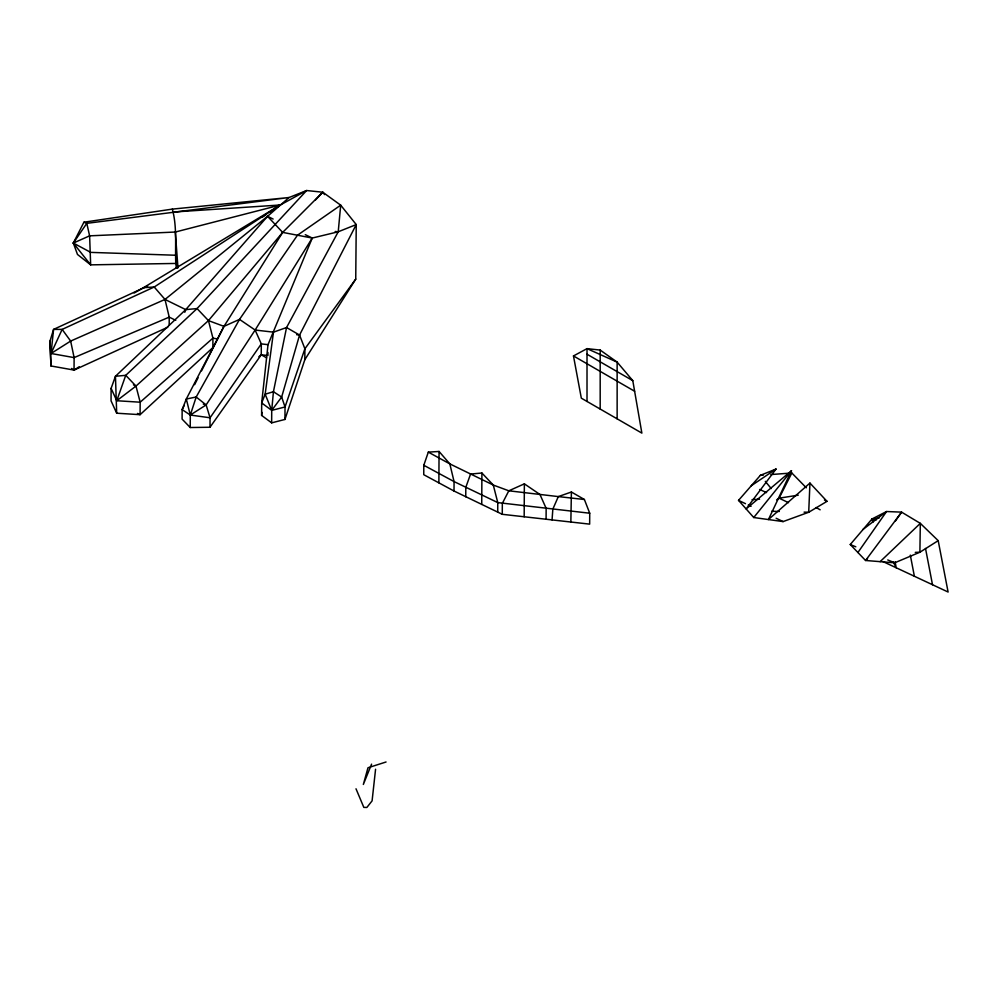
<?xml version="1.0" encoding="UTF-8"?>
<svg xmlns="http://www.w3.org/2000/svg" width="998" height="998" viewBox="0 0 998 998"><rect width="100%" height="100%" fill="white"/><g stroke="black" fill="none" stroke-linecap="round" stroke-linejoin="round"><path stroke-width="1.5" d="M147.679 286.014L53.58 329.402L49.975 341.104L50.96 365.967L74.052 370.083L167.776 327.219M50.96 365.967L49.975 341.104M79.204 366.753L74.052 370.083L74.114 357.608L70.658 341.079L62.15 329.402L53.58 329.402L51.035 353.492L74.114 357.608L169.223 317.127L175.748 320.333M271.656 422.853L271.718 410.378L281.661 397.029L299.562 335.041L356.236 224.575L338.222 231.786L312.249 238.048L268.013 344.672L261.688 402.942L261.613 415.418L271.656 422.853L284.954 419.447L304.827 359.692L355.737 279.128L356.236 224.575L340.705 205.176L322.766 192.215L306.636 190.531L289.058 197.517L267.551 216.329L185.74 309.617L115.456 376.271L111.115 388.359L111.052 400.834L116.691 413.209L140.094 414.681L212.873 347.591L212.923 338.147L208.457 320.608L197.068 308.569L185.74 309.617L164.994 299.437L154.216 287.012L143.487 287.673L134.131 293.025M116.691 413.209L115.456 376.271L125.748 375.323L197.068 308.569L306.636 190.531L280.326 204.989L143.487 287.673M169.186 325.223L169.223 317.127L164.994 299.437L267.551 216.329L273.14 219.049M175.773 263.447C175.024 245.458 177.17 226.359 172.305 209.118L83.919 222.205L73.328 243.05L77.47 254.44L90.656 264.857L175.773 263.447L176.372 268.025M201.559 370.819L223.989 326.358L239.52 319.385L255.126 330.039L261.314 343.886L261.251 354.789L210.004 427.256L190.231 427.518L190.294 415.043L186.302 399.013L223.989 326.358L282.671 232.397L322.766 192.215L324.575 194.585M210.004 427.256L210.054 417.775L206.137 404.926L196.194 397.004L186.302 399.013L182.147 409.617L182.098 419.098L190.231 427.518M267.951 355.525L267.963 352.419M284.954 419.447L285.029 406.972L304.889 348.776L355.737 279.128M304.827 359.692L304.889 348.776L299.562 335.041L286.551 327.544L273.477 332.147L255.126 330.039L206.137 404.926L190.294 415.043L182.147 409.617L184.231 405.462M423.801 465.268L423.751 474.699L454.015 491.016L502.268 514.307L589.656 524.137L589.718 513.221L584.391 499.499L571.392 492.002L558.319 496.592L508.818 490.804L493.286 485.053L449.824 463.883L428.317 452.131L423.801 465.268L454.065 481.585L497.765 502.593L589.718 513.221M438.883 482.857L439.058 451.47L428.317 452.131M454.015 491.016L454.065 481.585L449.824 463.883L439.058 451.47M465.754 496.792L465.804 487.348L470.569 474.062L481.909 473.015L493.286 485.053L497.765 502.593L497.715 512.036M481.735 504.414L481.909 473.015M502.268 514.307L502.331 503.404L508.818 490.804L524.362 483.843L539.968 494.497L546.143 508.331L546.093 519.234M524.175 516.777L524.362 483.843M571.392 492.002L570.856 522.016M809.952 483.082L808.704 512.261L783.106 521.58L753.752 517.525L738.532 500.36L760.389 475.322L776.02 469.048L746.142 508.943L791.476 470.707L768.435 519.546L809.952 483.082L827.018 501.345L808.704 512.261L804.076 512.136M552.056 519.908L552.842 509.13L558.319 496.592L584.391 499.499M273.477 332.147L265.156 394.185L271.718 410.378L261.688 402.942L265.156 394.185L273.427 391.727L281.661 397.029L285.029 406.972L271.718 410.378L273.427 391.727L286.551 327.544L338.222 231.786L340.705 205.176L297.466 235.229L239.52 319.385L196.194 397.004L190.294 415.043L210.054 417.775L261.314 343.886L268.013 344.672M375.572 769.246L372.092 800.858L366.852 807.469L363.821 807.382L355.999 788.782M261.613 415.418L261.963 412.349M184.78 312.274L185.74 309.617M371.58 764.131L363.347 784.453L367.975 767.774L386.064 761.985M194.622 384.679L198.091 377.755M806.322 487.797L791.826 473.002L779.076 498.177L776.644 499.886M255.126 330.039L312.249 238.048L305.263 234.655M83.919 222.205L86.801 223.34L89.62 235.84L90.656 264.857L73.328 243.05L86.801 223.34L289.058 197.517L172.305 209.118M857.918 552.505L886.561 511.525L901.593 512.136L920.318 523.364L938.195 540.654L948.1 592.026L883.055 561.612M895.418 520.944L901.593 512.136L865.565 560.489L850.259 544.521L872.027 518.96L886.561 511.525L862.846 529.539M753.752 517.525L791.476 470.707M111.115 388.359L116.754 400.734L135.99 386.076L208.457 320.608L282.671 232.397L312.249 238.048M177.619 268.113L175.823 255.251L90.718 252.382L73.328 243.05L75.411 240.842M315.343 200.111L322.766 192.215M867.536 558.543L865.565 560.489L894.682 562.81L919.894 552.231L938.195 540.654M880.124 561.649L920.318 523.364L919.894 552.231L915.303 552.368M258.856 356.735L261.251 354.789L266.516 355.375M262.274 217.19L266.142 214.582M270.009 211.963L280.326 204.989L173.852 211.988M751.282 485.739L776.02 469.048M573.476 355.949L587.011 348.639L600.185 350.073L617.138 362.124L632.794 380.65L641.864 433.107L581.323 398.165L573.476 355.949L634.616 391.253M73.328 243.05L89.62 235.84L175.299 232.035L280.326 204.989L154.216 287.012L62.15 329.402L51.035 353.492L70.658 341.079L164.994 299.437M798.238 495.17L779.076 498.177L788.507 502.668M879.101 518.062L872.027 518.96L872.626 521.917M760.389 475.322L763.383 475.098M770.868 474.549L791.826 473.002M752.043 499.636L759.553 499.225M771.629 511.263L779.351 511.475M335.203 231.499L338.222 231.786M296.656 334.717L299.562 335.041M217.489 338.958L212.923 338.147L140.169 402.206L116.754 400.734L125.748 375.323L135.99 386.076L140.169 402.206L140.094 414.681L137.462 413.421M876.456 519.771L872.027 518.96L873.412 521.754M203.293 404.078L206.137 404.926M208.457 320.608L223.989 326.358M850.259 544.521L855.822 546.804M887.746 559.953L894.682 562.81M759.628 489.469L766.576 492.588M738.532 500.36L745.494 503.678M748.275 505L751.07 506.323M776.145 518.261L783.106 521.58M133.42 384.841L135.99 386.076M824.435 499.973L827.018 501.345M261.251 354.789L266.591 357.858M587.011 354.228L632.794 380.65M816.164 507.52L820.156 509.816M71.631 368.437L74.052 370.083M267.551 216.329L282.671 232.397M765.304 481.335L771.205 488.558M893.41 562.173L896.167 567.75L895.156 561.774M925.52 548.476L932.506 584.741M910.313 555.113L914.38 576.27M175.299 232.035L177.956 267.639M617.138 418.836L617.138 362.124L587.011 348.639L587.011 401.446M600.185 350.073L600.185 409.043"/></g></svg>
